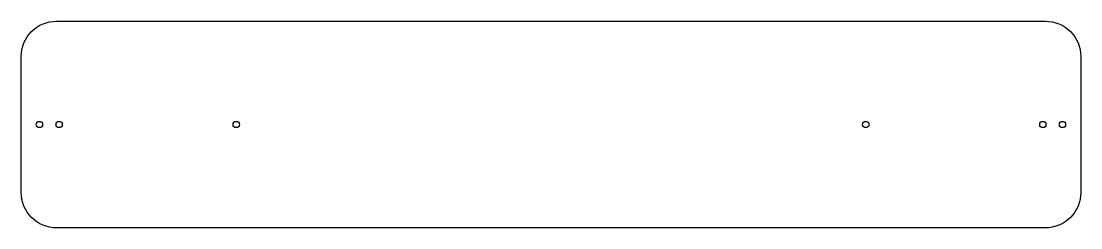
# Model space of a CAD drawing. Header units: millimetres. Extents: x 351 to 620, y 112 to 164.
import ezdxf

# ---------------------------------------------------------------- set-up
doc = ezdxf.new("R2010")
doc.units = ezdxf.units.MM
doc.header["$MEASUREMENT"] = 0
doc.layers.add('Default', color=7, linetype='Continuous', true_color=0x000000)

msp = doc.modelspace()

# ---------------------------------------------------------------- linework, layer by layer
at = {"layer": 'Default', "color": 7}
msp.add_lwpolyline([(359.57, 164.14), (610.87, 164.14, -0.414214), (619.87, 155.14), (619.87, 120.54, -0.414214), (610.87, 111.54), (359.57, 111.54, -0.414214), (350.57, 120.54), (350.57, 155.14, -0.414214)], format="xyb", close=True, dxfattribs=at)
at = {"layer": 'Default', "color": 1}
for centre in [(355.22, 137.84), (360.22, 137.84), (405.22, 137.84), (565.22, 137.84), (610.22, 137.84), (615.22, 137.84)]:
    msp.add_circle(centre, 0.8, dxfattribs=at)

doc.saveas('drawing.dxf')
